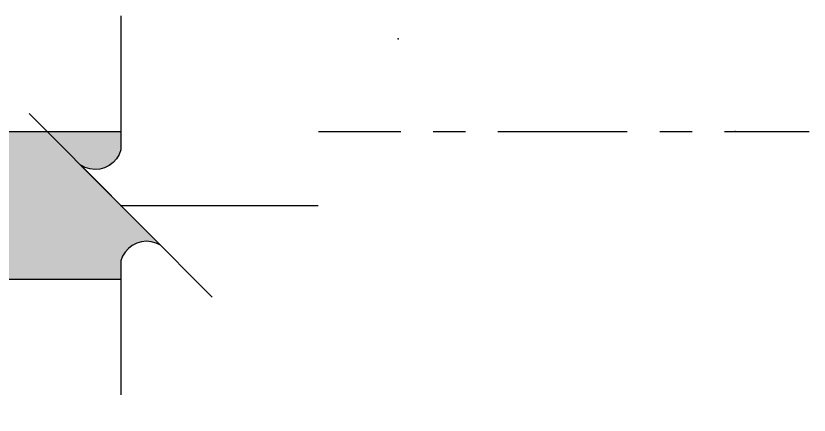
# Model space of a CAD drawing. Header units: millimetres. Extents: x 663313 to 1226001, y 1431724 to 1620898.
# Drawn here: x 990258 to 991330, y 1513572 to 1514111 of the extents above; entities that cross this region are included whole.
import ezdxf
from ezdxf.xclip import XClip

# ---------------------------------------------------------------- set-up
doc = ezdxf.new("R2010")
doc.units = ezdxf.units.MM
doc.header["$XCLIPFRAME"] = 0
doc.set_wipeout_variables(frame=1)
doc.linetypes.add('CENTER', pattern=[50.8, 31.75, -6.35, 6.35, -6.35])
doc.linetypes.add('TA_GL_000.70000', pattern=[1.925, 0.7, -0.175, 0.175, -0.175, 0.7])
doc.layers.add('000 - 0_SYM_DWG_BREAKER_DEF_SUB', color=7, linetype='Continuous', plot=False)
for name, color, linetype in [('000 - 0_SYM_DWG_BREAKER_MAIN_COLOR_1', 7, 'Continuous'), ('000 - 0_SYM_DWG_BREAKER_WIPEOUT_', 7, 'Continuous'), ('000 - 0_SYM_DWG_GRIDLINE_MAIN_COLOR_251', 7, 'Continuous'), ('000 - CONCRETE_COL_CUT_COLOR_1', 7, 'Continuous'), ('000 - CONCRETE_COL_CUT_COLOR_5', 7, 'Continuous'), ('000 - CONCRETE_COL_HATCH_', 7, 'Continuous'), ('000 - CONCRETE_COL_WIPEOUT_', 7, 'Continuous'), ('000 - GRID', 7, 'CENTER')]:
    doc.layers.add(name, color=color, linetype=linetype)
doc.styles.add('TA', font='', dxfattribs={"height": 4.5})
doc.styles.get('TA').set_extended_font_data('Cordia New')

# ---------------------------------------------------------------- blocks, each defined once
blk = doc.blocks.new('*U5211')
at = {"layer": '000 - CONCRETE_COL_HATCH_'}
h = blk.add_hatch(dxfattribs=at)
h.set_pattern_fill('AR-CONC', scale=0.04)
h.set_pattern_definition([(50, (2500, -891906.8257), (7.28738676, -0.63756342), [0.762, -8.382]), (355, (2500, -891906.826), (-1.40973686, 7.64227381), [0.6096, -6.705623367]), (100.4514447, (2500.607, -891906.879), (5.877649884, 7.004710076), [0.64760035, -7.123609784]), (46.1842, (2500, -891904.794), (10.84316164, -1.68169312), [1.143, -12.573]), (96.6355576, (2500.904, -891904.934), (9.49616536, 9.89704498), [0.97140093, -10.68542433]), (351.1841512, (2500, -891904.794), (9.49616536, 9.89704498), [0.91439868, -10.05838928]), (21, (2501.016, -891905.3017), (6.06457565, -4.090607927), [0.762, -8.382]), (326, (2501.016, -891905.302), (2.472081134, 7.367518645), [0.6096, -6.7056]), (71.451445, (2501.5214, -891905.6426), (8.53665677, 3.276910755), [0.64760035, -7.123597504]), (37.5, (2500, -891906.8257), (0.12354413, 3.382201555), [0, -6.62432, 0, -6.8072, 0, -6.731]), (7.5, (2500, -891906.8257), (2.6727865, 4.007222993), [0, -3.88112, 0, -6.47192, 0, -2.5654]), (327.5, (2497.7343, -891906.8257), (5.423623807, -0.22914976), [0, -2.54, 0, -7.9248, 0, -10.5156]), (317.5, (2496.7183, -891906.8257), (5.925167255, 1.017059641), [0, -3.302, 0, -5.26288, 0, -7.4676])])
h.paths.add_polyline_path([(0, 0), (1000, 0), (1000, -200), (250, -200), (250, -950), (0, -950)])
at = {"layer": '000 - CONCRETE_COL_CUT_COLOR_1', "color": 7, "lineweight": -2}
blk.add_lwpolyline([(0, 0), (1000, 0), (1000, -200), (250, -200), (250, -950), (0, -950), (0, -950), (0, -950), (0, -950), (0, -950), (0, -950), (0, -950), (0, -950), (0, -950), (0, -950), (0, -950), (0, -950), (0, -950), (0, -950), (0, -950), (0, -950), (0, -950), (0, -950), (0, -950), (0, -950), (0, -950), (0, -950), (0, -950), (0, -950), (0, -950), (0, -950), (0, -950), (0, -950), (0, -950), (0, -950), (0, -950), (0, -950), (0, -950), (0, -950), (0, -950), (0, -950), (0, -950), (0, -950), (0, -950), (0, -950), (0, -950), (0, -950), (0, -950)], close=True, dxfattribs=at)
blk = doc.blocks.new('W-1-PP18-ST_ENT4_REV00_20260607-011130_SEC_A-2')
at = {"layer": '000 - CONCRETE_COL_CUT_COLOR_5', "color": 7}
blk.add_blockref('*U5211', (-3330, 106350), dxfattribs=at)
blk = doc.blocks.new('*U5261')
at = {"layer": '000 - 0_SYM_DWG_GRIDLINE_MAIN_COLOR_251', "color": 7, "linetype": 'ByBlock', "ltscale": 5}
blk.add_line((2, 0), (-43.165, 0), dxfattribs=at)
at = {"layer": '000 - 0_SYM_DWG_GRIDLINE_MAIN_COLOR_251', "color": 7}
blk.add_point((-41.165, 0), dxfattribs=at)
at = {"color": 7, "style": 'TA', "flags": 1}
blk.add_attdef('LOCATION', (6, -6), '', height=4.5, rotation=270, dxfattribs=at)
blk = doc.blocks.new('W-1-PP18-ST_ENT4_REV00_20260607-015848_SEC_A-2_DIMS')
at = {"layer": '000 - GRID', "color": 7, "linetype": 'TA_GL_000.70000', "xscale": 50, "yscale": 50, "zscale": 50, "rotation": 180}
blk.add_blockref('*U5261', (0, 106350), dxfattribs=at)
blk = doc.blocks.new('*U5372')
at = {"color": 7}
blk.add_wipeout([(13.351, -12.8), (0, -12.8), (0.005, -3.75), (-0.114, -3.434), (-0.289, -3.147), (-0.515, -2.896), (-0.784, -2.693), (-1.085, -2.543), (-1.41, -2.452), (-1.746, -2.424), (-2.081, -2.458), (-2.404, -2.555), (-2.703, -2.71), (0, 0), (2.687, 2.694), (2.388, 2.545), (2.067, 2.454), (1.734, 2.424), (1.402, 2.456), (1.081, 2.549), (0.783, 2.699), (0.518, 2.903), (0.295, 3.151), (0.122, 3.437), (0.005, 3.75), (0, 12.8), (13.351, 12.8), (13.356, 3.75), (13.473, 3.437), (13.646, 3.151), (13.868, 2.903), (14.133, 2.699), (14.431, 2.549), (14.752, 2.456), (15.085, 2.424), (15.417, 2.454), (15.739, 2.545), (16.038, 2.694), (13.351, 0), (10.647, -2.71), (10.947, -2.555), (11.269, -2.458), (11.605, -2.424), (11.941, -2.452), (12.265, -2.543), (12.567, -2.693), (12.836, -2.896), (13.062, -3.147), (13.237, -3.434), (13.356, -3.75)], dxfattribs=at).dxf.layer = '000 - 0_SYM_DWG_BREAKER_WIPEOUT_'
at = {"layer": '000 - 0_SYM_DWG_BREAKER_DEF_SUB', "color": 7}
blk.add_line((0, 0), (13.351, 0), dxfattribs=at)
at = {"layer": '000 - 0_SYM_DWG_BREAKER_MAIN_COLOR_1', "color": 7, "linetype": 'ByBlock', "lineweight": -2}
blk.add_line((-6.179, -6.195), (6.179, 6.195), dxfattribs=at)
blk.add_lwpolyline([(0, -12.8), (0.005, -3.75), (-0.114, -3.434), (-0.289, -3.147), (-0.515, -2.896), (-0.784, -2.693), (-1.085, -2.543), (-1.41, -2.452), (-1.746, -2.424), (-2.081, -2.458), (-2.404, -2.555), (-2.703, -2.71), (0, 0), (2.687, 2.694), (2.388, 2.545), (2.067, 2.454), (1.734, 2.424), (1.402, 2.456), (1.081, 2.549), (0.783, 2.699), (0.518, 2.903), (0.295, 3.151), (0.122, 3.437), (0.005, 3.75), (0, 12.8)], dxfattribs=at)
blk.add_point((0, 0), dxfattribs=at)

msp = doc.modelspace()

# ---------------------------------------------------------------- linework, layer by layer
at = {"color": 7}
msp.add_point((990774.7249, 1514079.9946), dxfattribs=at)

# ---------------------------------------------------------------- block references
msp.add_blockref('W-1-PP18-ST_ENT4_REV00_20260607-015848_SEC_A-2_DIMS', (989171.9585, 1407605.0011), dxfattribs=at)

# ---------------------------------------------------------------- next in the draw order: block references
ref = msp.add_blockref('W-1-PP18-ST_ENT4_REV00_20260607-011130_SEC_A-2', (993104.7249, 1407605.0011), dxfattribs=at)
XClip(ref).set_block_clipping_path([(-3736.2334564932, 105113.965444667), (-2604.0364909841, 110342.013240682)])

# ---------------------------------------------------------------- next in the draw order: block references
at = {"color": 7, "xscale": -20, "yscale": 20, "zscale": 20, "rotation": 180}
msp.add_blockref('*U5372', (990399.7249, 1513855.0011), dxfattribs=at)

doc.saveas('drawing.dxf')
